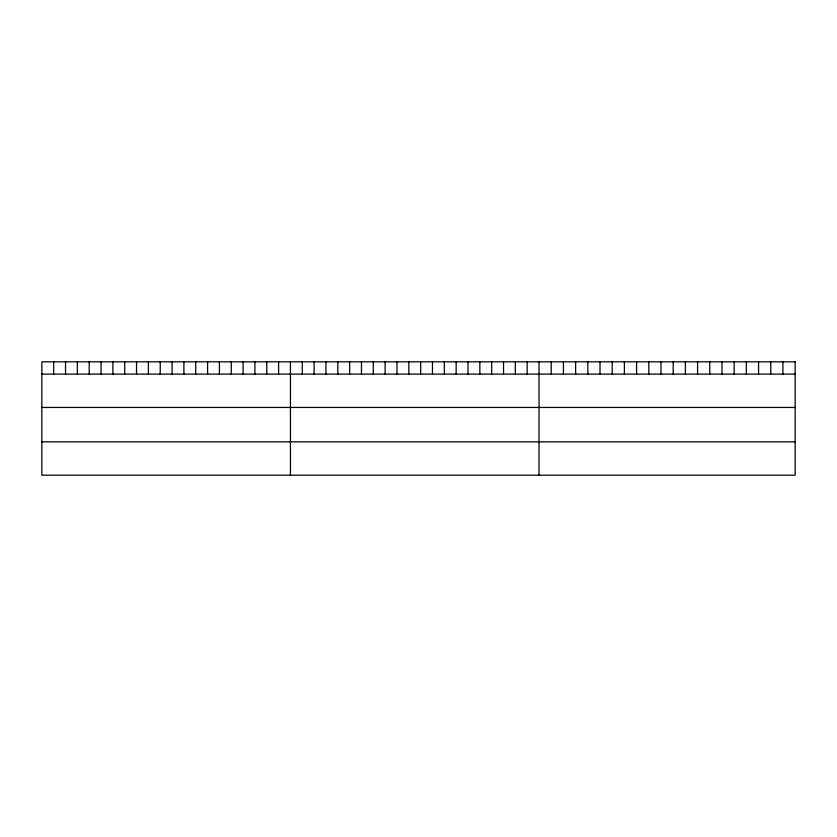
<?xml version="1.0" encoding="UTF-8"?>
<svg xmlns="http://www.w3.org/2000/svg" width="837" height="837" viewBox="0 0 837 837"><rect width="100%" height="100%" fill="white"/><g stroke="black" fill="none" stroke-linecap="round" stroke-linejoin="round"><path stroke-width="1.26" d="M41.85 374.097L795.15 374.097M41.85 407.452L795.15 407.452M41.85 441.831L795.15 441.831M782.951 361.814L782.951 374.097M770.762 361.814L770.762 374.097M758.563 361.814L758.563 374.097M746.363 361.814L746.363 374.097M734.164 361.814L734.164 374.097M721.975 361.814L721.975 374.097M709.776 361.814L709.776 374.097M697.577 361.814L697.577 374.097M685.388 361.814L685.388 374.097M673.189 361.814L673.189 374.097M660.989 361.814L660.989 374.097M648.79 361.814L648.79 374.097M636.601 361.814L636.601 374.097M624.402 361.814L624.402 374.097M612.203 361.814L612.203 374.097M600.014 361.814L600.014 374.097M587.815 361.814L587.815 374.097M575.615 361.814L575.615 374.097M563.416 361.814L563.416 374.097M551.227 361.814L551.227 374.097M539.028 361.814L539.028 475.186M527.195 361.814L527.195 374.097M515.351 361.814L515.351 374.097M503.518 361.814L503.518 374.097M491.675 361.814L491.675 374.097M479.842 361.814L479.842 374.097M467.998 361.814L467.998 374.097M456.165 361.814L456.165 374.097M444.332 361.814L444.332 374.097M432.488 361.814L432.488 374.097M420.655 361.814L420.655 374.097M408.812 361.814L408.812 374.097M396.979 361.814L396.979 374.097M385.135 361.814L385.135 374.097M373.302 361.814L373.302 374.097M361.469 361.814L361.469 374.097M349.625 361.814L349.625 374.097M337.792 361.814L337.792 374.097M325.949 361.814L325.949 374.097M314.116 361.814L314.116 374.097M302.272 361.814L302.272 374.097M290.439 361.814L290.439 475.186M278.606 361.814L278.606 374.097M266.762 361.814L266.762 374.097M254.929 361.814L254.929 374.097M243.086 361.814L243.086 374.097M231.253 361.814L231.253 374.097M219.409 361.814L219.409 374.097M207.576 361.814L207.576 374.097M195.743 361.814L195.743 374.097M183.899 361.814L183.899 374.097M172.066 361.814L172.066 374.097M160.223 361.814L160.223 374.097M148.39 361.814L148.39 374.097M136.546 361.814L136.546 374.097M124.713 361.814L124.713 374.097M112.88 361.814L112.88 374.097M101.036 361.814L101.036 374.097M89.203 361.814L89.203 374.097M77.36 361.814L77.36 374.097M65.527 361.814L65.527 374.097M53.683 361.814L53.683 374.097M795.15 361.814L41.85 361.814L41.85 475.186L795.15 475.186L795.15 361.814"/></g></svg>
